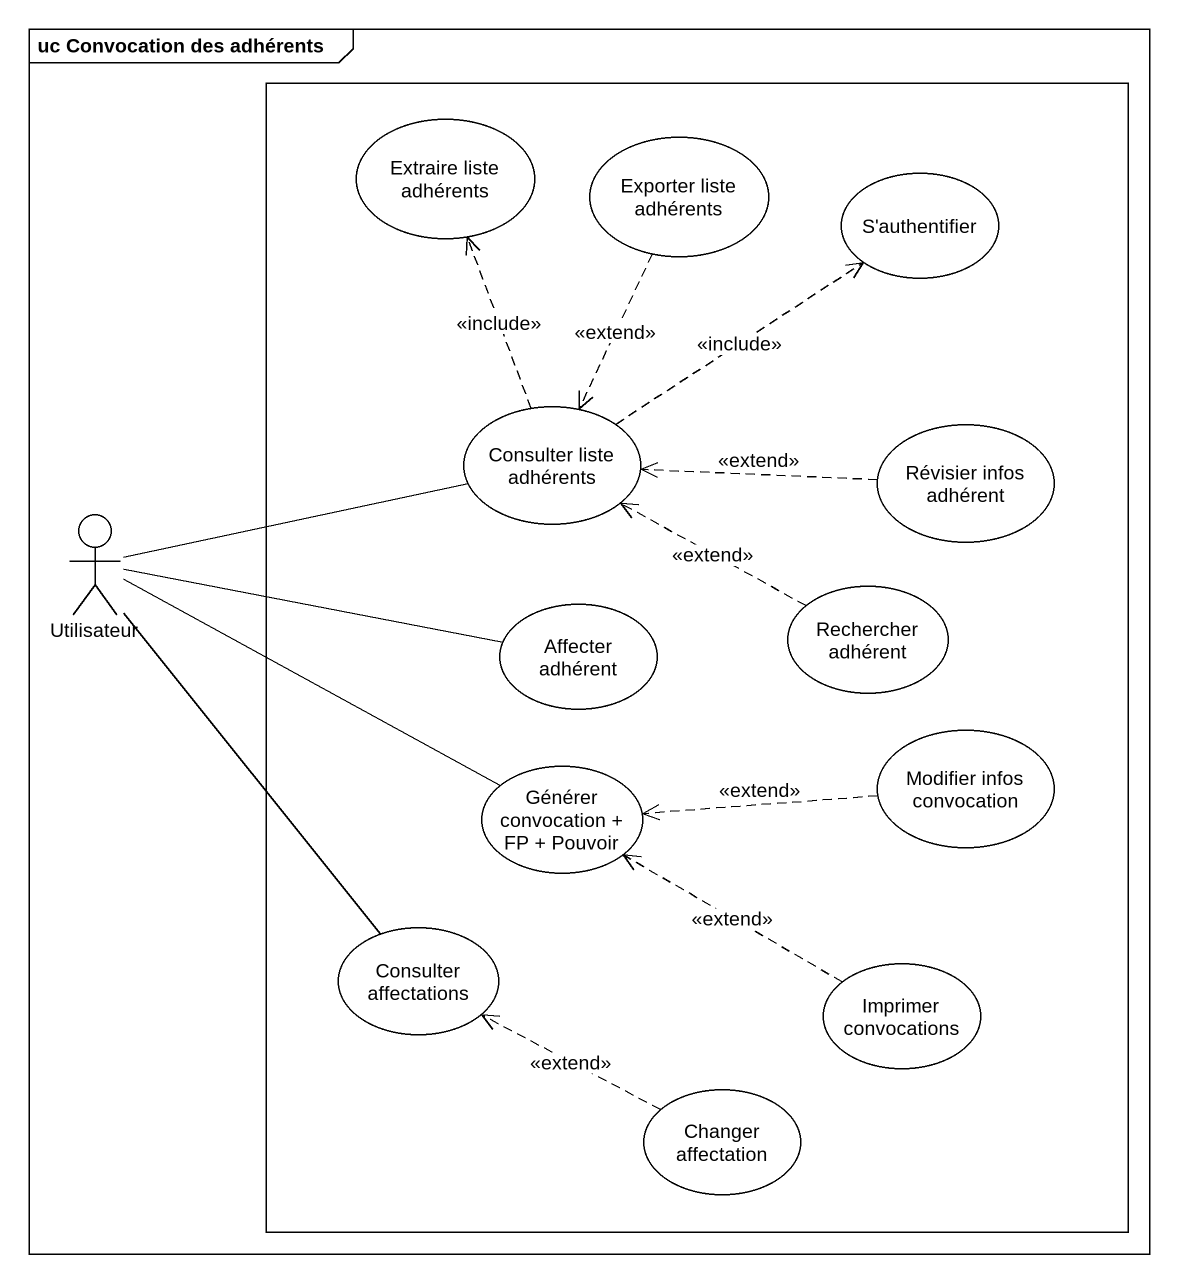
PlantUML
@startuml
mainframe uc Convocation des adhérents
rectangle " " as rectangle1 {
  usecase "Extraire liste adhérents" as Extraire_liste_adhérents #FFFFFF
  usecase "Exporter liste adhérents" as Exporter_liste_adhérents #FFFFFF
  usecase "S'authentifier" as S_authentifier #FFFFFF
  usecase "Consulter liste adhérents" as Consulter_liste_adhérents #FFFFFF
  usecase "Révisier infos adhérent" as Révisier_infos_adhérent #FFFFFF
  usecase "Affecter adhérent" as Affecter_adhérent #FFFFFF
  usecase "Rechercher adhérent" as Rechercher_adhérent #FFFFFF
  usecase "Générer convocation + FP + Pouvoir" as Générer_convocation_FP #FFFFFF
  usecase "Modifier infos convocation" as Modifier_infos_convocation #FFFFFF
  usecase "Consulter affectations" as Consulter_affectations #FFFFFF
  usecase "Imprimer convocations" as Imprimer_convocations #FFFFFF
  usecase "Changer affectation" as Changer_affectation #FFFFFF
}
actor Utilisateur #FFFFFF
Exporter_liste_adhérents ..> Consulter_liste_adhérents : <<extend>>
Consulter_liste_adhérents .up.> Extraire_liste_adhérents : <<include>>
Consulter_liste_adhérents .up.> S_authentifier : <<include>>
Révisier_infos_adhérent .left.> Consulter_liste_adhérents : <<extend>>
Utilisateur -right- Consulter_liste_adhérents
Utilisateur -right- Affecter_adhérent
Utilisateur -right- Générer_convocation_FP
Utilisateur -- Consulter_affectations
Rechercher_adhérent .left.> Consulter_liste_adhérents : <<extend>>
Modifier_infos_convocation .left.> Générer_convocation_FP : <<extend>>
Imprimer_convocations .left.> Générer_convocation_FP : <<extend>>
Changer_affectation .left.> Consulter_affectations : <<extend>>
@enduml
